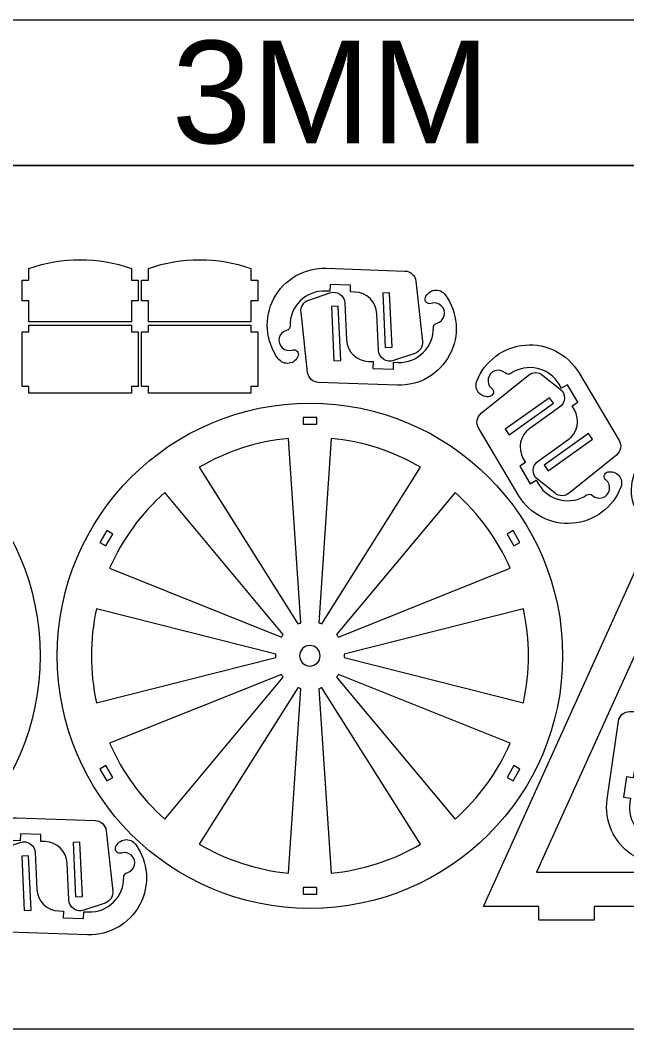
# Model space of a CAD drawing. Header units: millimetres. Extents: x -498 to 498, y -222 to 222.
# Drawn here: x -224.6 to 41.9, y -221.6 to 221.6 of the extents above; entities that cross this region are included whole.
import ezdxf

# ---------------------------------------------------------------- set-up
doc = ezdxf.new("R2010")
doc.units = ezdxf.units.MM
doc.header["$MEASUREMENT"] = 0
doc.layers.add('Camada 1', color=7, linetype='Continuous')
doc.styles.add('0', font='arial.ttf', dxfattribs={"height": 1})

msp = doc.modelspace()

# ---------------------------------------------------------------- linework, layer by layer
at = {"layer": 'Camada 1', "color": 142, "lineweight": 20}
for points in [[(-498.4817, 157.6904), (319.3985, 157.6904), (319.3985, 221.6162), (-498.4817, 221.6162), (-498.4817, 157.6904)], [(-498.4817, -221.6162), (319.3985, -221.6162), (319.3985, 157.6904), (-498.4817, 157.6904), (-498.4817, -221.6162)]]:
    msp.add_lwpolyline(points, close=True, dxfattribs=at)
at = {"layer": 'Camada 1', "color": 250, "lineweight": 20}
for points, knots in [([(-220.7787, 89.1203), (-220.7787, 89.1203), (-175.7788, 89.1203), (-175.7788, 89.1203), (-175.7788, 89.1203), (-175.7788, 89.1203), (-175.7788, 98.3567), (-175.7788, 98.3567), (-175.7788, 98.3567), (-175.7788, 98.3567), (-172.7788, 98.3567), (-172.7788, 98.3567), (-172.7788, 98.3567), (-172.7788, 98.3567), (-172.7788, 107.3557), (-172.7788, 107.3557), (-172.7788, 107.3557), (-172.7788, 107.3557), (-175.7788, 107.3557), (-175.7788, 107.3557), (-175.7788, 107.3557), (-175.7788, 107.3557), (-175.7788, 112.5421), (-175.7788, 112.5421), (-175.7788, 112.5421), (-190.3478, 117.6269), (-206.2096, 117.6269), (-220.7787, 112.5421), (-220.7787, 112.5421), (-220.7787, 112.5421), (-220.7787, 107.3557), (-220.7787, 107.3557), (-220.7787, 107.3557), (-220.7787, 107.3557), (-223.7787, 107.3557), (-223.7787, 107.3557), (-223.7787, 107.3557), (-223.7787, 107.3557), (-223.7787, 98.3567), (-223.7787, 98.3567), (-223.7787, 98.3567), (-223.7787, 98.3567), (-220.7787, 98.3567), (-220.7787, 98.3567), (-220.7787, 98.3567), (-220.7787, 98.3567), (-220.7787, 89.1203), (-220.7787, 89.1203)], [0, 0, 0, 0, 0.07692308, 0.07692308, 0.07692308, 0.07692308, 0.15384615, 0.15384615, 0.15384615, 0.15384615, 0.23076923, 0.23076923, 0.23076923, 0.23076923, 0.30769231, 0.30769231, 0.30769231, 0.30769231, 0.38461538, 0.38461538, 0.38461538, 0.38461538, 0.46153846, 0.46153846, 0.46153846, 0.46153846, 0.53846154, 0.53846154, 0.53846154, 0.53846154, 0.61538462, 0.61538462, 0.61538462, 0.61538462, 0.69230769, 0.69230769, 0.69230769, 0.69230769, 0.76923077, 0.76923077, 0.76923077, 0.76923077, 0.84615385, 0.84615385, 0.84615385, 0.84615385, 1, 1, 1, 1]), ([(-168.2789, 89.1203), (-168.2789, 89.1203), (-123.279, 89.1203), (-123.279, 89.1203), (-123.279, 89.1203), (-123.279, 89.1203), (-123.279, 98.3567), (-123.279, 98.3567), (-123.279, 98.3567), (-123.279, 98.3567), (-120.279, 98.3567), (-120.279, 98.3567), (-120.279, 98.3567), (-120.279, 98.3567), (-120.279, 107.3557), (-120.279, 107.3557), (-120.279, 107.3557), (-120.279, 107.3557), (-123.279, 107.3557), (-123.279, 107.3557), (-123.279, 107.3557), (-123.279, 107.3557), (-123.279, 112.5421), (-123.279, 112.5421), (-123.279, 112.5421), (-137.848, 117.6269), (-153.7098, 117.6269), (-168.2789, 112.5421), (-168.2789, 112.5421), (-168.2789, 112.5421), (-168.2789, 107.3557), (-168.2789, 107.3557), (-168.2789, 107.3557), (-168.2789, 107.3557), (-171.2789, 107.3557), (-171.2789, 107.3557), (-171.2789, 107.3557), (-171.2789, 107.3557), (-171.2789, 98.3567), (-171.2789, 98.3567), (-171.2789, 98.3567), (-171.2789, 98.3567), (-168.2789, 98.3567), (-168.2789, 98.3567), (-168.2789, 98.3567), (-168.2789, 98.3567), (-168.2789, 89.1203), (-168.2789, 89.1203)], [0, 0, 0, 0, 0.07692308, 0.07692308, 0.07692308, 0.07692308, 0.15384615, 0.15384615, 0.15384615, 0.15384615, 0.23076923, 0.23076923, 0.23076923, 0.23076923, 0.30769231, 0.30769231, 0.30769231, 0.30769231, 0.38461538, 0.38461538, 0.38461538, 0.38461538, 0.46153846, 0.46153846, 0.46153846, 0.46153846, 0.53846154, 0.53846154, 0.53846154, 0.53846154, 0.61538462, 0.61538462, 0.61538462, 0.61538462, 0.69230769, 0.69230769, 0.69230769, 0.69230769, 0.76923077, 0.76923077, 0.76923077, 0.76923077, 0.84615385, 0.84615385, 0.84615385, 0.84615385, 1, 1, 1, 1]), ([(-47.9147, 80.4344), (-47.9147, 80.4344), (-50.8081, 106.9351), (-50.8081, 106.9351), (-50.8081, 106.9351), (-51.078, 109.4068), (-53.123, 111.3047), (-55.608, 111.3895), (-55.608, 111.3895), (-55.608, 111.3895), (-90.229, 112.5707), (-90.229, 112.5707), (-90.229, 112.5707), (-99.7893, 112.8968), (-108.6977, 107.739), (-113.1746, 99.2853), (-113.1746, 99.2853), (-117.6514, 90.8316), (-116.9119, 80.5644), (-111.2696, 72.8394), (-111.2696, 72.8394), (-110.177, 71.3436), (-108.3469, 70.5744), (-106.5137, 70.8404), (-106.5137, 70.8404), (-104.6805, 71.1066), (-103.1446, 72.3644), (-102.5224, 74.1091), (-102.5224, 74.1091), (-102.2657, 74.8292), (-102.4418, 75.6327), (-102.9763, 76.1792), (-102.9763, 76.1792), (-103.5108, 76.7258), (-104.3101, 76.9199), (-105.0357, 76.6792), (-105.0357, 76.6792), (-106.596, 76.1618), (-108.3143, 76.5364), (-109.5177, 77.6564), (-109.5177, 77.6564), (-110.7211, 78.7761), (-111.2181, 80.4632), (-110.814, 82.0565), (-110.814, 82.0565), (-110.4101, 83.65), (-109.1693, 84.8963), (-107.5778, 85.3075), (-107.5778, 85.3075), (-106.6803, 85.5394), (-106.0597, 86.3574), (-106.0784, 87.2841), (-106.0784, 87.2841), (-106.161, 91.4026), (-104.5464, 95.3738), (-101.6133, 98.266), (-101.6133, 98.266), (-98.6802, 101.1583), (-94.6868, 102.7169), (-90.5699, 102.5765), (-90.5699, 102.5765), (-90.5699, 102.5765), (-88.5711, 102.5083), (-88.5711, 102.5083), (-88.5711, 102.5083), (-88.5711, 102.5083), (-88.4688, 105.5066), (-88.4688, 105.5066), (-88.4688, 105.5066), (-88.4688, 105.5066), (-79.4751, 105.1997), (-79.4751, 105.1997), (-79.4751, 105.1997), (-79.4751, 105.1997), (-79.5774, 102.2014), (-79.5774, 102.2014), (-79.5774, 102.2014), (-79.5774, 102.2014), (-77.5785, 102.1333), (-77.5785, 102.1333), (-77.5785, 102.1333), (-72.3698, 101.9556), (-68.1709, 97.8072), (-67.9302, 92.6011), (-67.9302, 92.6011), (-67.9302, 92.6011), (-67.1854, 76.4967), (-67.1854, 76.4967), (-67.1854, 76.4967), (-67.1129, 74.9266), (-66.3061, 73.482), (-65.0074, 72.5965), (-65.0074, 72.5965), (-63.7088, 71.7111), (-62.0693, 71.4879), (-60.5813, 71.9938), (-60.5813, 71.9938), (-60.5813, 71.9938), (-51.2756, 75.1578), (-51.2756, 75.1578), (-51.2756, 75.1578), (-49.0574, 75.912), (-47.6604, 78.1053), (-47.9147, 80.4344)], [0, 0, 0, 0, 0.03703704, 0.03703704, 0.03703704, 0.03703704, 0.07407407, 0.07407407, 0.07407407, 0.07407407, 0.11111111, 0.11111111, 0.11111111, 0.11111111, 0.14814815, 0.14814815, 0.14814815, 0.14814815, 0.18518519, 0.18518519, 0.18518519, 0.18518519, 0.22222222, 0.22222222, 0.22222222, 0.22222222, 0.25925926, 0.25925926, 0.25925926, 0.25925926, 0.2962963, 0.2962963, 0.2962963, 0.2962963, 0.33333333, 0.33333333, 0.33333333, 0.33333333, 0.37037037, 0.37037037, 0.37037037, 0.37037037, 0.40740741, 0.40740741, 0.40740741, 0.40740741, 0.44444444, 0.44444444, 0.44444444, 0.44444444, 0.48148148, 0.48148148, 0.48148148, 0.48148148, 0.51851852, 0.51851852, 0.51851852, 0.51851852, 0.55555556, 0.55555556, 0.55555556, 0.55555556, 0.59259259, 0.59259259, 0.59259259, 0.59259259, 0.62962963, 0.62962963, 0.62962963, 0.62962963, 0.66666667, 0.66666667, 0.66666667, 0.66666667, 0.7037037, 0.7037037, 0.7037037, 0.7037037, 0.74074074, 0.74074074, 0.74074074, 0.74074074, 0.77777778, 0.77777778, 0.77777778, 0.77777778, 0.81481481, 0.81481481, 0.81481481, 0.81481481, 0.85185185, 0.85185185, 0.85185185, 0.85185185, 0.88888889, 0.88888889, 0.88888889, 0.88888889, 0.92592593, 0.92592593, 0.92592593, 0.92592593, 1, 1, 1, 1]), ([(-101.251, 93.3569), (-101.251, 93.3569), (-98.3576, 66.8561), (-98.3576, 66.8561), (-98.3576, 66.8561), (-98.0877, 64.3844), (-96.0427, 62.4865), (-93.5577, 62.4017), (-93.5577, 62.4017), (-93.5577, 62.4017), (-58.9367, 61.2205), (-58.9367, 61.2205), (-58.9367, 61.2205), (-49.3764, 60.8944), (-40.468, 66.0522), (-35.9911, 74.5059), (-35.9911, 74.5059), (-31.5143, 82.9596), (-32.2538, 93.2268), (-37.8961, 100.9518), (-37.8961, 100.9518), (-38.9887, 102.4476), (-40.8188, 103.2168), (-42.652, 102.9508), (-42.652, 102.9508), (-44.4852, 102.6846), (-46.0211, 101.4268), (-46.6433, 99.6821), (-46.6433, 99.6821), (-46.9, 98.962), (-46.7239, 98.1585), (-46.1894, 97.612), (-46.1894, 97.612), (-45.6549, 97.0654), (-44.8556, 96.8713), (-44.13, 97.112), (-44.13, 97.112), (-42.5697, 97.6294), (-40.8514, 97.2548), (-39.648, 96.1349), (-39.648, 96.1349), (-38.4446, 95.0151), (-37.9476, 93.328), (-38.3517, 91.7347), (-38.3517, 91.7347), (-38.7556, 90.1412), (-39.9964, 88.8949), (-41.5879, 88.4837), (-41.5879, 88.4837), (-42.4854, 88.2518), (-43.106, 87.4338), (-43.0873, 86.5071), (-43.0873, 86.5071), (-43.0047, 82.3886), (-44.6193, 78.4174), (-47.5524, 75.5252), (-47.5524, 75.5252), (-50.4855, 72.6329), (-54.4789, 71.0743), (-58.5958, 71.2147), (-58.5958, 71.2147), (-58.5958, 71.2147), (-60.5946, 71.2829), (-60.5946, 71.2829), (-60.5946, 71.2829), (-60.5946, 71.2829), (-60.6969, 68.2846), (-60.6969, 68.2846), (-60.6969, 68.2846), (-60.6969, 68.2846), (-69.6906, 68.5915), (-69.6906, 68.5915), (-69.6906, 68.5915), (-69.6906, 68.5915), (-69.5883, 71.5898), (-69.5883, 71.5898), (-69.5883, 71.5898), (-69.5883, 71.5898), (-71.5872, 71.6579), (-71.5872, 71.6579), (-71.5872, 71.6579), (-76.7959, 71.8356), (-80.9948, 75.984), (-81.2355, 81.1901), (-81.2355, 81.1901), (-81.2355, 81.1901), (-81.9803, 97.2945), (-81.9803, 97.2945), (-81.9803, 97.2945), (-82.0528, 98.8646), (-82.8596, 100.3092), (-84.1583, 101.1947), (-84.1583, 101.1947), (-85.4569, 102.0802), (-87.0964, 102.3033), (-88.5844, 101.7974), (-88.5844, 101.7974), (-88.5844, 101.7974), (-97.8901, 98.6334), (-97.8901, 98.6334), (-97.8901, 98.6334), (-100.1083, 97.8792), (-101.5053, 95.6859), (-101.251, 93.3569)], [0, 0, 0, 0, 0.03703704, 0.03703704, 0.03703704, 0.03703704, 0.07407407, 0.07407407, 0.07407407, 0.07407407, 0.11111111, 0.11111111, 0.11111111, 0.11111111, 0.14814815, 0.14814815, 0.14814815, 0.14814815, 0.18518519, 0.18518519, 0.18518519, 0.18518519, 0.22222222, 0.22222222, 0.22222222, 0.22222222, 0.25925926, 0.25925926, 0.25925926, 0.25925926, 0.2962963, 0.2962963, 0.2962963, 0.2962963, 0.33333333, 0.33333333, 0.33333333, 0.33333333, 0.37037037, 0.37037037, 0.37037037, 0.37037037, 0.40740741, 0.40740741, 0.40740741, 0.40740741, 0.44444444, 0.44444444, 0.44444444, 0.44444444, 0.48148148, 0.48148148, 0.48148148, 0.48148148, 0.51851852, 0.51851852, 0.51851852, 0.51851852, 0.55555556, 0.55555556, 0.55555556, 0.55555556, 0.59259259, 0.59259259, 0.59259259, 0.59259259, 0.62962963, 0.62962963, 0.62962963, 0.62962963, 0.66666667, 0.66666667, 0.66666667, 0.66666667, 0.7037037, 0.7037037, 0.7037037, 0.7037037, 0.74074074, 0.74074074, 0.74074074, 0.74074074, 0.77777778, 0.77777778, 0.77777778, 0.77777778, 0.81481481, 0.81481481, 0.81481481, 0.81481481, 0.85185185, 0.85185185, 0.85185185, 0.85185185, 0.88888889, 0.88888889, 0.88888889, 0.88888889, 0.92592593, 0.92592593, 0.92592593, 0.92592593, 1, 1, 1, 1]), ([(-65.349, 101.7256), (-65.349, 101.7256), (-62.3521, 101.8642), (-62.3521, 101.8642), (-62.3521, 101.8642), (-62.3521, 101.8642), (-61.2476, 77.9798), (-61.2476, 77.9798), (-61.2476, 77.9798), (-61.2476, 77.9798), (-64.2444, 77.8412), (-64.2444, 77.8412), (-64.2444, 77.8412), (-64.2444, 77.8412), (-65.349, 101.7256), (-65.349, 101.7256)], [0, 0, 0, 0, 0.2, 0.2, 0.2, 0.2, 0.4, 0.4, 0.4, 0.4, 0.6, 0.6, 0.6, 0.6, 1, 1, 1, 1]), ([(-83.8167, 72.0656), (-83.8167, 72.0656), (-86.8136, 71.927), (-86.8136, 71.927), (-86.8136, 71.927), (-86.8136, 71.927), (-87.9181, 95.8114), (-87.9181, 95.8114), (-87.9181, 95.8114), (-87.9181, 95.8114), (-84.9213, 95.95), (-84.9213, 95.95), (-84.9213, 95.95), (-84.9213, 95.95), (-83.8167, 72.0656), (-83.8167, 72.0656)], [0, 0, 0, 0, 0.2, 0.2, 0.2, 0.2, 0.4, 0.4, 0.4, 0.4, 0.6, 0.6, 0.6, 0.6, 1, 1, 1, 1]), ([(-172.7788, 60.7103), (-172.7788, 60.7103), (-172.7788, 84.6203), (-172.7788, 84.6203), (-172.7788, 84.6203), (-172.7788, 84.6203), (-175.7788, 84.6203), (-175.7788, 84.6203), (-175.7788, 84.6203), (-175.7788, 84.6203), (-175.7788, 87.6203), (-175.7788, 87.6203), (-175.7788, 87.6203), (-175.7788, 87.6203), (-220.7787, 87.6203), (-220.7787, 87.6203), (-220.7787, 87.6203), (-220.7787, 87.6203), (-220.7787, 84.6203), (-220.7787, 84.6203), (-220.7787, 84.6203), (-220.7787, 84.6203), (-223.7787, 84.6203), (-223.7787, 84.6203), (-223.7787, 84.6203), (-223.7787, 84.6203), (-223.7787, 60.7103), (-223.7787, 60.7103), (-223.7787, 60.7103), (-223.7787, 60.7103), (-220.7787, 60.7103), (-220.7787, 60.7103), (-220.7787, 60.7103), (-220.7787, 60.7103), (-220.7787, 57.7103), (-220.7787, 57.7103), (-220.7787, 57.7103), (-220.7787, 57.7103), (-175.7788, 57.7103), (-175.7788, 57.7103), (-175.7788, 57.7103), (-175.7788, 57.7103), (-175.7788, 60.7103), (-175.7788, 60.7103), (-175.7788, 60.7103), (-175.7788, 60.7103), (-172.7788, 60.7103), (-172.7788, 60.7103)], [0, 0, 0, 0, 0.07692308, 0.07692308, 0.07692308, 0.07692308, 0.15384615, 0.15384615, 0.15384615, 0.15384615, 0.23076923, 0.23076923, 0.23076923, 0.23076923, 0.30769231, 0.30769231, 0.30769231, 0.30769231, 0.38461538, 0.38461538, 0.38461538, 0.38461538, 0.46153846, 0.46153846, 0.46153846, 0.46153846, 0.53846154, 0.53846154, 0.53846154, 0.53846154, 0.61538462, 0.61538462, 0.61538462, 0.61538462, 0.69230769, 0.69230769, 0.69230769, 0.69230769, 0.76923077, 0.76923077, 0.76923077, 0.76923077, 0.84615385, 0.84615385, 0.84615385, 0.84615385, 1, 1, 1, 1]), ([(-120.279, 60.7103), (-120.279, 60.7103), (-120.279, 84.6203), (-120.279, 84.6203), (-120.279, 84.6203), (-120.279, 84.6203), (-123.279, 84.6203), (-123.279, 84.6203), (-123.279, 84.6203), (-123.279, 84.6203), (-123.279, 87.6203), (-123.279, 87.6203), (-123.279, 87.6203), (-123.279, 87.6203), (-168.2789, 87.6203), (-168.2789, 87.6203), (-168.2789, 87.6203), (-168.2789, 87.6203), (-168.2789, 84.6203), (-168.2789, 84.6203), (-168.2789, 84.6203), (-168.2789, 84.6203), (-171.2789, 84.6203), (-171.2789, 84.6203), (-171.2789, 84.6203), (-171.2789, 84.6203), (-171.2789, 60.7103), (-171.2789, 60.7103), (-171.2789, 60.7103), (-171.2789, 60.7103), (-168.2789, 60.7103), (-168.2789, 60.7103), (-168.2789, 60.7103), (-168.2789, 60.7103), (-168.2789, 57.7103), (-168.2789, 57.7103), (-168.2789, 57.7103), (-168.2789, 57.7103), (-123.279, 57.7103), (-123.279, 57.7103), (-123.279, 57.7103), (-123.279, 57.7103), (-123.279, 60.7103), (-123.279, 60.7103), (-123.279, 60.7103), (-123.279, 60.7103), (-120.279, 60.7103), (-120.279, 60.7103)], [0, 0, 0, 0, 0.07692308, 0.07692308, 0.07692308, 0.07692308, 0.15384615, 0.15384615, 0.15384615, 0.15384615, 0.23076923, 0.23076923, 0.23076923, 0.23076923, 0.30769231, 0.30769231, 0.30769231, 0.30769231, 0.38461538, 0.38461538, 0.38461538, 0.38461538, 0.46153846, 0.46153846, 0.46153846, 0.46153846, 0.53846154, 0.53846154, 0.53846154, 0.53846154, 0.61538462, 0.61538462, 0.61538462, 0.61538462, 0.69230769, 0.69230769, 0.69230769, 0.69230769, 0.76923077, 0.76923077, 0.76923077, 0.76923077, 0.84615385, 0.84615385, 0.84615385, 0.84615385, 1, 1, 1, 1]), ([(16.5813, 13.7523), (16.5813, 13.7523), (37.3158, 30.5076), (37.3158, 30.5076), (37.3158, 30.5076), (39.2497, 32.0703), (39.7416, 34.8167), (38.4701, 36.9534), (38.4701, 36.9534), (38.4701, 36.9534), (20.7552, 66.7223), (20.7552, 66.7223), (20.7552, 66.7223), (15.8633, 74.9429), (6.7094, 79.6513), (-2.8229, 78.85), (-2.8229, 78.85), (-12.3552, 78.0485), (-20.5945, 71.878), (-24.0454, 62.956), (-24.0454, 62.956), (-24.7136, 61.2284), (-24.3719, 59.2728), (-23.1574, 57.8741), (-23.1574, 57.8741), (-21.9428, 56.4754), (-20.0545, 55.8629), (-18.2502, 56.2822), (-18.2502, 56.2822), (-17.5056, 56.4552), (-16.9247, 57.0376), (-16.7537, 57.7827), (-16.7537, 57.7827), (-16.5826, 58.5278), (-16.8512, 59.3052), (-17.4458, 59.7857), (-17.4458, 59.7857), (-18.7243, 60.819), (-19.3377, 62.4672), (-19.0457, 64.0849), (-19.0457, 64.0849), (-18.7538, 65.7027), (-17.6028, 67.0324), (-16.0438, 67.5535), (-16.0438, 67.5535), (-14.4847, 68.0747), (-12.7656, 67.7042), (-11.5595, 66.5872), (-11.5595, 66.5872), (-10.8795, 65.9574), (-9.8558, 65.8773), (-9.0862, 66.3938), (-9.0862, 66.3938), (-5.6655, 68.6889), (-1.4515, 69.4763), (2.5671, 68.5713), (2.5671, 68.5713), (6.5857, 67.6662), (10.0551, 65.1484), (12.1617, 61.6085), (12.1617, 61.6085), (12.1617, 61.6085), (13.1844, 59.8898), (13.1844, 59.8898), (13.1844, 59.8898), (13.1844, 59.8898), (15.7625, 61.424), (15.7625, 61.424), (15.7625, 61.424), (15.7625, 61.424), (20.3644, 53.6907), (20.3644, 53.6907), (20.3644, 53.6907), (20.3644, 53.6907), (17.7863, 52.1565), (17.7863, 52.1565), (17.7863, 52.1565), (17.7863, 52.1565), (18.8092, 50.4378), (18.8092, 50.4378), (18.8092, 50.4378), (21.4743, 45.9591), (20.2528, 40.1844), (16.0024, 37.1684), (16.0024, 37.1684), (16.0024, 37.1684), (2.8544, 27.8392), (2.8544, 27.8392), (2.8544, 27.8392), (1.5725, 26.9297), (0.7929, 25.4702), (0.7497, 23.899), (0.7497, 23.899), (0.7064, 22.3278), (1.4045, 20.8278), (2.6344, 19.849), (2.6344, 19.849), (2.6344, 19.849), (10.3253, 13.7289), (10.3253, 13.7289), (10.3253, 13.7289), (12.1586, 12.27), (14.759, 12.2798), (16.5813, 13.7523)], [0, 0, 0, 0, 0.03703704, 0.03703704, 0.03703704, 0.03703704, 0.07407407, 0.07407407, 0.07407407, 0.07407407, 0.11111111, 0.11111111, 0.11111111, 0.11111111, 0.14814815, 0.14814815, 0.14814815, 0.14814815, 0.18518519, 0.18518519, 0.18518519, 0.18518519, 0.22222222, 0.22222222, 0.22222222, 0.22222222, 0.25925926, 0.25925926, 0.25925926, 0.25925926, 0.2962963, 0.2962963, 0.2962963, 0.2962963, 0.33333333, 0.33333333, 0.33333333, 0.33333333, 0.37037037, 0.37037037, 0.37037037, 0.37037037, 0.40740741, 0.40740741, 0.40740741, 0.40740741, 0.44444444, 0.44444444, 0.44444444, 0.44444444, 0.48148148, 0.48148148, 0.48148148, 0.48148148, 0.51851852, 0.51851852, 0.51851852, 0.51851852, 0.55555556, 0.55555556, 0.55555556, 0.55555556, 0.59259259, 0.59259259, 0.59259259, 0.59259259, 0.62962963, 0.62962963, 0.62962963, 0.62962963, 0.66666667, 0.66666667, 0.66666667, 0.66666667, 0.7037037, 0.7037037, 0.7037037, 0.7037037, 0.74074074, 0.74074074, 0.74074074, 0.74074074, 0.77777778, 0.77777778, 0.77777778, 0.77777778, 0.81481481, 0.81481481, 0.81481481, 0.81481481, 0.85185185, 0.85185185, 0.85185185, 0.85185185, 0.88888889, 0.88888889, 0.88888889, 0.88888889, 0.92592593, 0.92592593, 0.92592593, 0.92592593, 1, 1, 1, 1]), ([(-1.3678, 65.6136), (-1.3678, 65.6136), (-22.1024, 48.8584), (-22.1024, 48.8584), (-22.1024, 48.8584), (-24.0363, 47.2956), (-24.5281, 44.5492), (-23.2566, 42.4125), (-23.2566, 42.4125), (-23.2566, 42.4125), (-5.5417, 12.6436), (-5.5417, 12.6436), (-5.5417, 12.6436), (-0.6499, 4.4231), (8.504, -0.2854), (18.0363, 0.5159), (18.0363, 0.5159), (27.5687, 1.3174), (35.808, 7.4879), (39.2589, 16.4099), (39.2589, 16.4099), (39.9271, 18.1376), (39.5853, 20.0931), (38.3709, 21.4918), (38.3709, 21.4918), (37.1563, 22.8905), (35.2679, 23.5031), (33.4637, 23.0838), (33.4637, 23.0838), (32.7191, 22.9107), (32.1382, 22.3283), (31.9671, 21.5832), (31.9671, 21.5832), (31.796, 20.8381), (32.0646, 20.0607), (32.6593, 19.5802), (32.6593, 19.5802), (33.9378, 18.547), (34.5511, 16.8987), (34.2591, 15.281), (34.2591, 15.281), (33.9672, 13.6633), (32.8163, 12.3335), (31.2573, 11.8124), (31.2573, 11.8124), (29.6982, 11.2912), (27.979, 11.6617), (26.773, 12.7787), (26.773, 12.7787), (26.0929, 13.4085), (25.0693, 13.4886), (24.2996, 12.9721), (24.2996, 12.9721), (20.8789, 10.677), (16.665, 9.8896), (12.6464, 10.7946), (12.6464, 10.7946), (8.6278, 11.6997), (5.1583, 14.2175), (3.0517, 17.7574), (3.0517, 17.7574), (3.0517, 17.7574), (2.029, 19.4761), (2.029, 19.4761), (2.029, 19.4761), (2.029, 19.4761), (-0.5491, 17.9419), (-0.5491, 17.9419), (-0.5491, 17.9419), (-0.5491, 17.9419), (-5.151, 25.6752), (-5.151, 25.6752), (-5.151, 25.6752), (-5.151, 25.6752), (-2.5729, 27.2094), (-2.5729, 27.2094), (-2.5729, 27.2094), (-2.5729, 27.2094), (-3.5957, 28.9282), (-3.5957, 28.9282), (-3.5957, 28.9282), (-6.2609, 33.4068), (-5.0394, 39.1816), (-0.789, 42.1975), (-0.789, 42.1975), (-0.789, 42.1975), (12.3591, 51.5267), (12.3591, 51.5267), (12.3591, 51.5267), (13.641, 52.4362), (14.4205, 53.8957), (14.4638, 55.4669), (14.4638, 55.4669), (14.507, 57.0381), (13.8089, 58.5382), (12.5791, 59.5169), (12.5791, 59.5169), (12.5791, 59.5169), (4.8882, 65.637), (4.8882, 65.637), (4.8882, 65.637), (3.0549, 67.0959), (0.4545, 67.0862), (-1.3678, 65.6136)], [0, 0, 0, 0, 0.03703704, 0.03703704, 0.03703704, 0.03703704, 0.07407407, 0.07407407, 0.07407407, 0.07407407, 0.11111111, 0.11111111, 0.11111111, 0.11111111, 0.14814815, 0.14814815, 0.14814815, 0.14814815, 0.18518519, 0.18518519, 0.18518519, 0.18518519, 0.22222222, 0.22222222, 0.22222222, 0.22222222, 0.25925926, 0.25925926, 0.25925926, 0.25925926, 0.2962963, 0.2962963, 0.2962963, 0.2962963, 0.33333333, 0.33333333, 0.33333333, 0.33333333, 0.37037037, 0.37037037, 0.37037037, 0.37037037, 0.40740741, 0.40740741, 0.40740741, 0.40740741, 0.44444444, 0.44444444, 0.44444444, 0.44444444, 0.48148148, 0.48148148, 0.48148148, 0.48148148, 0.51851852, 0.51851852, 0.51851852, 0.51851852, 0.55555556, 0.55555556, 0.55555556, 0.55555556, 0.59259259, 0.59259259, 0.59259259, 0.59259259, 0.62962963, 0.62962963, 0.62962963, 0.62962963, 0.66666667, 0.66666667, 0.66666667, 0.66666667, 0.7037037, 0.7037037, 0.7037037, 0.7037037, 0.74074074, 0.74074074, 0.74074074, 0.74074074, 0.77777778, 0.77777778, 0.77777778, 0.77777778, 0.81481481, 0.81481481, 0.81481481, 0.81481481, 0.85185185, 0.85185185, 0.85185185, 0.85185185, 0.88888889, 0.88888889, 0.88888889, 0.88888889, 0.92592593, 0.92592593, 0.92592593, 0.92592593, 1, 1, 1, 1]), ([(-326.8759, -168.681), (-265.5724, -168.6812), (-215.8758, -118.9851), (-215.8755, -57.681), (-215.8755, -57.681), (-215.8755, 3.6224), (-265.5718, 53.3188), (-326.8754, 53.3189), (-326.8754, 53.3189), (-388.1788, 53.319), (-437.8752, 3.6227), (-437.8754, -57.6807), (-437.8754, -57.6807), (-437.8756, -118.9843), (-388.1794, -168.6808), (-326.8759, -168.681)], [0, 0, 0, 0, 0.2, 0.2, 0.2, 0.2, 0.4, 0.4, 0.4, 0.4, 0.6, 0.6, 0.6, 0.6, 1, 1, 1, 1]), ([(-97.3476, -168.681), (-36.0441, -168.6812), (13.6525, -118.9851), (13.6528, -57.681), (13.6528, -57.681), (13.6528, 3.6224), (-36.0435, 53.3188), (-97.3471, 53.3189), (-97.3471, 53.3189), (-158.6505, 53.319), (-208.3469, 3.6227), (-208.3471, -57.6807), (-208.3471, -57.6807), (-208.3473, -118.9843), (-158.6511, -168.6808), (-97.3476, -168.681)], [0, 0, 0, 0, 0.2, 0.2, 0.2, 0.2, 0.4, 0.4, 0.4, 0.4, 0.6, 0.6, 0.6, 0.6, 1, 1, 1, 1]), ([(-9.8614, 39.4385), (-9.8614, 39.4385), (-11.5975, 41.8852), (-11.5975, 41.8852), (-11.5975, 41.8852), (-11.5975, 41.8852), (7.9024, 55.7214), (7.9024, 55.7214), (7.9024, 55.7214), (7.9024, 55.7214), (9.6385, 53.2748), (9.6385, 53.2748), (9.6385, 53.2748), (9.6385, 53.2748), (-9.8614, 39.4385), (-9.8614, 39.4385)], [0, 0, 0, 0, 0.2, 0.2, 0.2, 0.2, 0.4, 0.4, 0.4, 0.4, 0.6, 0.6, 0.6, 0.6, 1, 1, 1, 1]), ([(-94.3472, 44.0897), (-94.3472, 44.0897), (-100.3472, 44.0897), (-100.3472, 44.0897), (-100.3472, 44.0897), (-100.3472, 44.0897), (-100.3472, 47.0897), (-100.3472, 47.0897), (-100.3472, 47.0897), (-100.3472, 47.0897), (-94.3472, 47.0897), (-94.3472, 47.0897), (-94.3472, 47.0897), (-94.3472, 47.0897), (-94.3472, 44.0897), (-94.3472, 44.0897)], [0, 0, 0, 0, 0.2, 0.2, 0.2, 0.2, 0.4, 0.4, 0.4, 0.4, 0.6, 0.6, 0.6, 0.6, 1, 1, 1, 1]), ([(25.0748, 39.9274), (25.0748, 39.9274), (26.8109, 37.4807), (26.8109, 37.4807), (26.8109, 37.4807), (26.8109, 37.4807), (7.311, 23.6445), (7.311, 23.6445), (7.311, 23.6445), (7.311, 23.6445), (5.575, 26.0911), (5.575, 26.0911), (5.575, 26.0911), (5.575, 26.0911), (25.0748, 39.9274), (25.0748, 39.9274)], [0, 0, 0, 0, 0.2, 0.2, 0.2, 0.2, 0.4, 0.4, 0.4, 0.4, 0.6, 0.6, 0.6, 0.6, 1, 1, 1, 1]), ([(-106.7165, 37.8606), (-106.7165, 37.8606), (-101.3116, -43.2145), (-101.3116, -43.2145), (-101.3116, -43.2145), (-101.762, -43.3379), (-102.2063, -43.4823), (-102.6432, -43.6471), (-102.6432, -43.6471), (-102.6432, -43.6471), (-145.9251, 25.121), (-145.9251, 25.121), (-145.9251, 25.121), (-133.9323, 32.1568), (-120.5544, 36.5036), (-106.7165, 37.8606)], [0, 0, 0, 0, 0.2, 0.2, 0.2, 0.2, 0.4, 0.4, 0.4, 0.4, 0.6, 0.6, 0.6, 0.6, 1, 1, 1, 1]), ([(-48.7692, 25.121), (-48.7692, 25.121), (-92.0512, -43.6471), (-92.0512, -43.6471), (-92.0512, -43.6471), (-92.4881, -43.4823), (-92.9324, -43.3379), (-93.3828, -43.2145), (-93.3828, -43.2145), (-93.3828, -43.2145), (-87.9778, 37.8606), (-87.9778, 37.8606), (-87.9778, 37.8606), (-74.1399, 36.5036), (-60.762, 32.1568), (-48.7692, 25.121)], [0, 0, 0, 0, 0.2, 0.2, 0.2, 0.2, 0.4, 0.4, 0.4, 0.4, 0.6, 0.6, 0.6, 0.6, 1, 1, 1, 1]), ([(148.9095, -167.821), (148.9095, -167.821), (73.9822, -2.0994), (73.9822, -2.0994), (73.9822, -2.0994), (81.7889, 2.4517), (85.5742, 11.6723), (83.2171, 20.3959), (83.2171, 20.3959), (80.86, 29.1196), (72.946, 35.179), (63.9096, 35.179), (63.9096, 35.179), (54.8731, 35.179), (46.9591, 29.1197), (44.6019, 20.396), (44.6019, 20.396), (42.2447, 11.6724), (46.03, 2.4518), (53.8368, -2.0994), (53.8368, -2.0994), (53.8368, -2.0994), (-21.0905, -167.821), (-21.0905, -167.821), (-21.0905, -167.821), (-21.0905, -167.821), (3.1952, -167.821), (3.1952, -167.821), (3.1952, -167.821), (3.1952, -167.821), (3.1952, -173.821), (3.1952, -173.821), (3.1952, -173.821), (3.1952, -173.821), (27.4809, -173.821), (27.4809, -173.821), (27.4809, -173.821), (27.4809, -173.821), (27.4809, -167.821), (27.4809, -167.821), (27.4809, -167.821), (27.4809, -167.821), (51.7666, -167.821), (51.7666, -167.821), (51.7666, -167.821), (51.7666, -167.821), (51.7666, -173.821), (51.7666, -173.821), (51.7666, -173.821), (51.7666, -173.821), (76.0524, -173.821), (76.0524, -173.821), (76.0524, -173.821), (76.0524, -173.821), (76.0524, -167.821), (76.0524, -167.821), (76.0524, -167.821), (76.0524, -167.821), (100.3381, -167.821), (100.3381, -167.821), (100.3381, -167.821), (100.3381, -167.821), (100.3381, -173.821), (100.3381, -173.821), (100.3381, -173.821), (100.3381, -173.821), (124.6238, -173.821), (124.6238, -173.821), (124.6238, -173.821), (124.6238, -173.821), (124.6238, -167.821), (124.6238, -167.821), (124.6238, -167.821), (124.6238, -167.821), (148.9095, -167.821), (148.9095, -167.821)], [0, 0, 0, 0, 0.05, 0.05, 0.05, 0.05, 0.1, 0.1, 0.1, 0.1, 0.15, 0.15, 0.15, 0.15, 0.2, 0.2, 0.2, 0.2, 0.25, 0.25, 0.25, 0.25, 0.3, 0.3, 0.3, 0.3, 0.35, 0.35, 0.35, 0.35, 0.4, 0.4, 0.4, 0.4, 0.45, 0.45, 0.45, 0.45, 0.5, 0.5, 0.5, 0.5, 0.55, 0.55, 0.55, 0.55, 0.6, 0.6, 0.6, 0.6, 0.65, 0.65, 0.65, 0.65, 0.7, 0.7, 0.7, 0.7, 0.75, 0.75, 0.75, 0.75, 0.8, 0.8, 0.8, 0.8, 0.85, 0.85, 0.85, 0.85, 0.9, 0.9, 0.9, 0.9, 1, 1, 1, 1]), ([(-109.8806, -49.4403), (-109.8806, -49.4403), (-185.3173, -19.2462), (-185.3173, -19.2462), (-185.3173, -19.2462), (-179.7506, -6.505), (-171.4826, 4.875), (-161.0851, 14.1065), (-161.0851, 14.1065), (-161.0851, 14.1065), (-109.0577, -48.3076), (-109.0577, -48.3076), (-109.0577, -48.3076), (-109.3495, -48.6721), (-109.6241, -49.0501), (-109.8806, -49.4403)], [0, 0, 0, 0, 0.2, 0.2, 0.2, 0.2, 0.4, 0.4, 0.4, 0.4, 0.6, 0.6, 0.6, 0.6, 1, 1, 1, 1]), ([(-84.8137, -49.4403), (-85.0702, -49.0501), (-85.3448, -48.6721), (-85.6366, -48.3076), (-85.6366, -48.3076), (-85.6366, -48.3076), (-33.6092, 14.1065), (-33.6092, 14.1065), (-33.6092, 14.1065), (-23.2117, 4.875), (-14.9437, -6.505), (-9.377, -19.2462), (-9.377, -19.2462), (-9.377, -19.2462), (-84.8137, -49.4403), (-84.8137, -49.4403)], [0, 0, 0, 0, 0.2, 0.2, 0.2, 0.2, 0.4, 0.4, 0.4, 0.4, 0.6, 0.6, 0.6, 0.6, 1, 1, 1, 1]), ([(-183.9832, -4.1976), (-183.9832, -4.1976), (-186.9832, -9.3938), (-186.9832, -9.3938), (-186.9832, -9.3938), (-186.9832, -9.3938), (-189.5813, -7.8938), (-189.5813, -7.8938), (-189.5813, -7.8938), (-189.5813, -7.8938), (-186.5813, -2.6976), (-186.5813, -2.6976), (-186.5813, -2.6976), (-186.5813, -2.6976), (-183.9832, -4.1976), (-183.9832, -4.1976)], [0, 0, 0, 0, 0.2, 0.2, 0.2, 0.2, 0.4, 0.4, 0.4, 0.4, 0.6, 0.6, 0.6, 0.6, 1, 1, 1, 1]), ([(-7.7111, -9.3938), (-7.7111, -9.3938), (-10.7111, -4.1976), (-10.7111, -4.1976), (-10.7111, -4.1976), (-10.7111, -4.1976), (-8.113, -2.6976), (-8.113, -2.6976), (-8.113, -2.6976), (-8.113, -2.6976), (-5.113, -7.8938), (-5.113, -7.8938), (-5.113, -7.8938), (-5.113, -7.8938), (-7.7111, -9.3938), (-7.7111, -9.3938)], [0, 0, 0, 0, 0.2, 0.2, 0.2, 0.2, 0.4, 0.4, 0.4, 0.4, 0.6, 0.6, 0.6, 0.6, 1, 1, 1, 1]), ([(125.6657, -152.821), (125.6657, -152.821), (2.1533, -152.821), (2.1533, -152.821), (2.1533, -152.821), (2.1533, -152.821), (63.9095, -16.2309), (63.9095, -16.2309), (63.9095, -16.2309), (63.9095, -16.2309), (125.6657, -152.821), (125.6657, -152.821)], [0, 0, 0, 0, 0.25, 0.25, 0.25, 0.25, 0.5, 0.5, 0.5, 0.5, 1, 1, 1, 1]), ([(-112.3308, -56.981), (-112.3525, -57.4474), (-112.3525, -57.9146), (-112.3308, -58.381), (-112.3308, -58.381), (-112.3308, -58.381), (-191.108, -78.2941), (-191.108, -78.2941), (-191.108, -78.2941), (-194.0935, -64.7142), (-194.0935, -50.6479), (-191.108, -37.068), (-191.108, -37.068), (-191.108, -37.068), (-112.3308, -56.981), (-112.3308, -56.981)], [0, 0, 0, 0, 0.2, 0.2, 0.2, 0.2, 0.4, 0.4, 0.4, 0.4, 0.6, 0.6, 0.6, 0.6, 1, 1, 1, 1]), ([(-3.5863, -78.2941), (-3.5863, -78.2941), (-82.3635, -58.381), (-82.3635, -58.381), (-82.3635, -58.381), (-82.3418, -57.9146), (-82.3418, -57.4475), (-82.3635, -56.981), (-82.3635, -56.981), (-82.3635, -56.981), (-3.5862, -37.0685), (-3.5862, -37.0685), (-3.5862, -37.0685), (-0.6008, -50.6482), (-0.6009, -64.7144), (-3.5863, -78.2941)], [0, 0, 0, 0, 0.2, 0.2, 0.2, 0.2, 0.4, 0.4, 0.4, 0.4, 0.6, 0.6, 0.6, 0.6, 1, 1, 1, 1]), ([(-92.8472, -57.681), (-92.8472, -60.1663), (-94.8619, -62.181), (-97.3472, -62.181), (-97.3472, -62.181), (-99.8325, -62.181), (-101.8472, -60.1663), (-101.8472, -57.681), (-101.8472, -57.681), (-101.8472, -55.1957), (-99.8325, -53.181), (-97.3472, -53.181), (-97.3472, -53.181), (-94.8619, -53.181), (-92.8472, -55.1957), (-92.8472, -57.681)], [0, 0, 0, 0, 0.2, 0.2, 0.2, 0.2, 0.4, 0.4, 0.4, 0.4, 0.6, 0.6, 0.6, 0.6, 1, 1, 1, 1]), ([(-109.0577, -67.0545), (-109.0577, -67.0545), (-161.0851, -129.4686), (-161.0851, -129.4686), (-161.0851, -129.4686), (-171.4826, -120.2371), (-179.7506, -108.8571), (-185.3173, -96.1159), (-185.3173, -96.1159), (-185.3173, -96.1159), (-109.8806, -65.9218), (-109.8806, -65.9218), (-109.8806, -65.9218), (-109.6241, -66.312), (-109.3495, -66.69), (-109.0577, -67.0545)], [0, 0, 0, 0, 0.2, 0.2, 0.2, 0.2, 0.4, 0.4, 0.4, 0.4, 0.6, 0.6, 0.6, 0.6, 1, 1, 1, 1]), ([(-33.6092, -129.4686), (-33.6092, -129.4686), (-85.6366, -67.0545), (-85.6366, -67.0545), (-85.6366, -67.0545), (-85.3448, -66.69), (-85.0702, -66.312), (-84.8137, -65.9218), (-84.8137, -65.9218), (-84.8137, -65.9218), (-9.377, -96.1159), (-9.377, -96.1159), (-9.377, -96.1159), (-14.9437, -108.8571), (-23.2117, -120.2371), (-33.6092, -129.4686)], [0, 0, 0, 0, 0.2, 0.2, 0.2, 0.2, 0.4, 0.4, 0.4, 0.4, 0.6, 0.6, 0.6, 0.6, 1, 1, 1, 1]), ([(-101.3116, -72.1476), (-101.3116, -72.1476), (-106.7165, -153.2227), (-106.7165, -153.2227), (-106.7165, -153.2227), (-120.5544, -151.8657), (-133.9323, -147.5189), (-145.9251, -140.4831), (-145.9251, -140.4831), (-145.9251, -140.4831), (-102.6432, -71.715), (-102.6432, -71.715), (-102.6432, -71.715), (-102.2063, -71.8798), (-101.762, -72.0242), (-101.3116, -72.1476)], [0, 0, 0, 0, 0.2, 0.2, 0.2, 0.2, 0.4, 0.4, 0.4, 0.4, 0.6, 0.6, 0.6, 0.6, 1, 1, 1, 1]), ([(-48.7692, -140.4831), (-60.762, -147.5189), (-74.1399, -151.8657), (-87.9778, -153.2227), (-87.9778, -153.2227), (-87.9778, -153.2227), (-93.3828, -72.1476), (-93.3828, -72.1476), (-93.3828, -72.1476), (-92.9324, -72.0242), (-92.4881, -71.8798), (-92.0512, -71.715), (-92.0512, -71.715), (-92.0512, -71.715), (-48.7692, -140.4831), (-48.7692, -140.4831)], [0, 0, 0, 0, 0.2, 0.2, 0.2, 0.2, 0.4, 0.4, 0.4, 0.4, 0.6, 0.6, 0.6, 0.6, 1, 1, 1, 1]), ([(69.7923, -82.1705), (69.7923, -82.1705), (43.1341, -82.1705), (43.1341, -82.1705), (43.1341, -82.1705), (40.6477, -82.1705), (38.539, -83.9975), (38.185, -86.4586), (38.185, -86.4586), (38.185, -86.4586), (33.2531, -120.7468), (33.2531, -120.7468), (33.2531, -120.7468), (31.8912, -130.2153), (36.0517, -139.6309), (43.9695, -144.9989), (43.9695, -144.9989), (51.8874, -150.3668), (62.1742, -150.746), (70.4659, -145.9755), (70.4659, -145.9755), (72.0715, -145.0517), (73.0348, -143.3159), (72.9693, -141.4647), (72.9693, -141.4647), (72.9037, -139.6134), (71.82, -137.9501), (70.1531, -137.1422), (70.1531, -137.1422), (69.4652, -136.8088), (68.6473, -136.8967), (68.046, -137.3687), (68.046, -137.3687), (67.4446, -137.8407), (67.1649, -138.6142), (67.3254, -139.3617), (67.3254, -139.3617), (67.6704, -140.9689), (67.1115, -142.6364), (65.8676, -143.7111), (65.8676, -143.7111), (64.6238, -144.7859), (62.8928, -145.0968), (61.3527, -144.5222), (61.3527, -144.5222), (59.8125, -143.9477), (58.7082, -142.579), (58.4722, -140.9522), (58.4722, -140.9522), (58.3391, -140.0349), (57.5933, -139.3292), (56.67, -139.2472), (56.67, -139.2472), (52.5669, -138.8823), (48.7944, -136.8462), (46.2376, -133.6165), (46.2376, -133.6165), (43.6808, -130.3868), (42.5648, -126.2478), (43.1512, -122.1705), (43.1512, -122.1705), (43.1512, -122.1705), (43.436, -120.1909), (43.436, -120.1909), (43.436, -120.1909), (43.436, -120.1909), (40.4665, -119.7638), (40.4665, -119.7638), (40.4665, -119.7638), (40.4665, -119.7638), (41.7477, -110.8565), (41.7477, -110.8565), (41.7477, -110.8565), (41.7477, -110.8565), (44.7172, -111.2836), (44.7172, -111.2836), (44.7172, -111.2836), (44.7172, -111.2836), (45.0019, -109.3039), (45.0019, -109.3039), (45.0019, -109.3039), (45.7439, -104.1453), (50.3235, -100.4215), (55.525, -100.7472), (55.525, -100.7472), (55.525, -100.7472), (71.6151, -101.7548), (71.6151, -101.7548), (71.6151, -101.7548), (73.1838, -101.8531), (74.7074, -101.2079), (75.7286, -100.013), (75.7286, -100.013), (76.7498, -98.8181), (77.1496, -97.2126), (76.8082, -95.6784), (76.8082, -95.6784), (76.8082, -95.6784), (74.6729, -86.0843), (74.6729, -86.0843), (74.6729, -86.0843), (74.1639, -83.7973), (72.1352, -82.1705), (69.7923, -82.1705)], [0, 0, 0, 0, 0.03703704, 0.03703704, 0.03703704, 0.03703704, 0.07407407, 0.07407407, 0.07407407, 0.07407407, 0.11111111, 0.11111111, 0.11111111, 0.11111111, 0.14814815, 0.14814815, 0.14814815, 0.14814815, 0.18518519, 0.18518519, 0.18518519, 0.18518519, 0.22222222, 0.22222222, 0.22222222, 0.22222222, 0.25925926, 0.25925926, 0.25925926, 0.25925926, 0.2962963, 0.2962963, 0.2962963, 0.2962963, 0.33333333, 0.33333333, 0.33333333, 0.33333333, 0.37037037, 0.37037037, 0.37037037, 0.37037037, 0.40740741, 0.40740741, 0.40740741, 0.40740741, 0.44444444, 0.44444444, 0.44444444, 0.44444444, 0.48148148, 0.48148148, 0.48148148, 0.48148148, 0.51851852, 0.51851852, 0.51851852, 0.51851852, 0.55555556, 0.55555556, 0.55555556, 0.55555556, 0.59259259, 0.59259259, 0.59259259, 0.59259259, 0.62962963, 0.62962963, 0.62962963, 0.62962963, 0.66666667, 0.66666667, 0.66666667, 0.66666667, 0.7037037, 0.7037037, 0.7037037, 0.7037037, 0.74074074, 0.74074074, 0.74074074, 0.74074074, 0.77777778, 0.77777778, 0.77777778, 0.77777778, 0.81481481, 0.81481481, 0.81481481, 0.81481481, 0.85185185, 0.85185185, 0.85185185, 0.85185185, 0.88888889, 0.88888889, 0.88888889, 0.88888889, 0.92592593, 0.92592593, 0.92592593, 0.92592593, 1, 1, 1, 1]), ([(-183.9832, -111.1645), (-183.9832, -111.1645), (-186.5813, -112.6645), (-186.5813, -112.6645), (-186.5813, -112.6645), (-186.5813, -112.6645), (-189.5813, -107.4683), (-189.5813, -107.4683), (-189.5813, -107.4683), (-189.5813, -107.4683), (-186.9832, -105.9683), (-186.9832, -105.9683), (-186.9832, -105.9683), (-186.9832, -105.9683), (-183.9832, -111.1645), (-183.9832, -111.1645)], [0, 0, 0, 0, 0.2, 0.2, 0.2, 0.2, 0.4, 0.4, 0.4, 0.4, 0.6, 0.6, 0.6, 0.6, 1, 1, 1, 1]), ([(-8.113, -112.6645), (-8.113, -112.6645), (-10.7111, -111.1645), (-10.7111, -111.1645), (-10.7111, -111.1645), (-10.7111, -111.1645), (-7.7111, -105.9683), (-7.7111, -105.9683), (-7.7111, -105.9683), (-7.7111, -105.9683), (-5.113, -107.4683), (-5.113, -107.4683), (-5.113, -107.4683), (-5.113, -107.4683), (-8.113, -112.6645), (-8.113, -112.6645)], [0, 0, 0, 0, 0.2, 0.2, 0.2, 0.2, 0.4, 0.4, 0.4, 0.4, 0.6, 0.6, 0.6, 0.6, 1, 1, 1, 1]), ([(-183.95, -161.0532), (-183.95, -161.0532), (-186.8434, -134.5525), (-186.8434, -134.5525), (-186.8434, -134.5525), (-187.1133, -132.0808), (-189.1583, -130.1829), (-191.6433, -130.0981), (-191.6433, -130.0981), (-191.6433, -130.0981), (-226.2643, -128.9169), (-226.2643, -128.9169), (-226.2643, -128.9169), (-235.8246, -128.5908), (-244.733, -133.7486), (-249.2099, -142.2023), (-249.2099, -142.2023), (-253.6867, -150.656), (-252.9472, -160.9232), (-247.3049, -168.6482), (-247.3049, -168.6482), (-246.2123, -170.144), (-244.3822, -170.9132), (-242.549, -170.6472), (-242.549, -170.6472), (-240.7158, -170.381), (-239.1799, -169.1232), (-238.5577, -167.3785), (-238.5577, -167.3785), (-238.301, -166.6584), (-238.4771, -165.8549), (-239.0116, -165.3084), (-239.0116, -165.3084), (-239.5461, -164.7618), (-240.3454, -164.5677), (-241.071, -164.8084), (-241.071, -164.8084), (-242.6313, -165.3258), (-244.3496, -164.9512), (-245.553, -163.8312), (-245.553, -163.8312), (-246.7564, -162.7115), (-247.2534, -161.0244), (-246.8493, -159.4311), (-246.8493, -159.4311), (-246.4454, -157.8376), (-245.2046, -156.5913), (-243.6131, -156.1801), (-243.6131, -156.1801), (-242.7156, -155.9482), (-242.095, -155.1302), (-242.1137, -154.2035), (-242.1137, -154.2035), (-242.1963, -150.085), (-240.5817, -146.1138), (-237.6486, -143.2216), (-237.6486, -143.2216), (-234.7155, -140.3293), (-230.7221, -138.7707), (-226.6052, -138.9111), (-226.6052, -138.9111), (-226.6052, -138.9111), (-224.6064, -138.9793), (-224.6064, -138.9793), (-224.6064, -138.9793), (-224.6064, -138.9793), (-224.5041, -135.981), (-224.5041, -135.981), (-224.5041, -135.981), (-224.5041, -135.981), (-215.5104, -136.2879), (-215.5104, -136.2879), (-215.5104, -136.2879), (-215.5104, -136.2879), (-215.6127, -139.2862), (-215.6127, -139.2862), (-215.6127, -139.2862), (-215.6127, -139.2862), (-213.6138, -139.3543), (-213.6138, -139.3543), (-213.6138, -139.3543), (-208.4051, -139.532), (-204.2062, -143.6804), (-203.9655, -148.8865), (-203.9655, -148.8865), (-203.9655, -148.8865), (-203.2207, -164.9909), (-203.2207, -164.9909), (-203.2207, -164.9909), (-203.1482, -166.561), (-202.3414, -168.0056), (-201.0427, -168.8911), (-201.0427, -168.8911), (-199.7441, -169.7765), (-198.1046, -169.9997), (-196.6166, -169.4938), (-196.6166, -169.4938), (-196.6166, -169.4938), (-187.3109, -166.3298), (-187.3109, -166.3298), (-187.3109, -166.3298), (-185.0927, -165.5756), (-183.6957, -163.3823), (-183.95, -161.0532)], [0, 0, 0, 0, 0.03703704, 0.03703704, 0.03703704, 0.03703704, 0.07407407, 0.07407407, 0.07407407, 0.07407407, 0.11111111, 0.11111111, 0.11111111, 0.11111111, 0.14814815, 0.14814815, 0.14814815, 0.14814815, 0.18518519, 0.18518519, 0.18518519, 0.18518519, 0.22222222, 0.22222222, 0.22222222, 0.22222222, 0.25925926, 0.25925926, 0.25925926, 0.25925926, 0.2962963, 0.2962963, 0.2962963, 0.2962963, 0.33333333, 0.33333333, 0.33333333, 0.33333333, 0.37037037, 0.37037037, 0.37037037, 0.37037037, 0.40740741, 0.40740741, 0.40740741, 0.40740741, 0.44444444, 0.44444444, 0.44444444, 0.44444444, 0.48148148, 0.48148148, 0.48148148, 0.48148148, 0.51851852, 0.51851852, 0.51851852, 0.51851852, 0.55555556, 0.55555556, 0.55555556, 0.55555556, 0.59259259, 0.59259259, 0.59259259, 0.59259259, 0.62962963, 0.62962963, 0.62962963, 0.62962963, 0.66666667, 0.66666667, 0.66666667, 0.66666667, 0.7037037, 0.7037037, 0.7037037, 0.7037037, 0.74074074, 0.74074074, 0.74074074, 0.74074074, 0.77777778, 0.77777778, 0.77777778, 0.77777778, 0.81481481, 0.81481481, 0.81481481, 0.81481481, 0.85185185, 0.85185185, 0.85185185, 0.85185185, 0.88888889, 0.88888889, 0.88888889, 0.88888889, 0.92592593, 0.92592593, 0.92592593, 0.92592593, 1, 1, 1, 1]), ([(-237.2863, -148.1307), (-237.2863, -148.1307), (-234.3929, -174.6315), (-234.3929, -174.6315), (-234.3929, -174.6315), (-234.123, -177.1032), (-232.078, -179.0011), (-229.593, -179.0859), (-229.593, -179.0859), (-229.593, -179.0859), (-194.972, -180.2671), (-194.972, -180.2671), (-194.972, -180.2671), (-185.4117, -180.5932), (-176.5033, -175.4354), (-172.0264, -166.9817), (-172.0264, -166.9817), (-167.5496, -158.528), (-168.2891, -148.2608), (-173.9314, -140.5358), (-173.9314, -140.5358), (-175.024, -139.04), (-176.8541, -138.2708), (-178.6873, -138.5368), (-178.6873, -138.5368), (-180.5205, -138.803), (-182.0564, -140.0608), (-182.6786, -141.8055), (-182.6786, -141.8055), (-182.9353, -142.5256), (-182.7592, -143.3291), (-182.2247, -143.8756), (-182.2247, -143.8756), (-181.6902, -144.4222), (-180.8909, -144.6163), (-180.1653, -144.3756), (-180.1653, -144.3756), (-178.605, -143.8582), (-176.8867, -144.2328), (-175.6833, -145.3527), (-175.6833, -145.3527), (-174.4799, -146.4725), (-173.9829, -148.1596), (-174.387, -149.7529), (-174.387, -149.7529), (-174.7909, -151.3464), (-176.0317, -152.5927), (-177.6232, -153.0039), (-177.6232, -153.0039), (-178.5207, -153.2358), (-179.1413, -154.0538), (-179.1226, -154.9805), (-179.1226, -154.9805), (-179.04, -159.099), (-180.6546, -163.0702), (-183.5877, -165.9624), (-183.5877, -165.9624), (-186.5208, -168.8547), (-190.5142, -170.4133), (-194.6311, -170.2729), (-194.6311, -170.2729), (-194.6311, -170.2729), (-196.6299, -170.2047), (-196.6299, -170.2047), (-196.6299, -170.2047), (-196.6299, -170.2047), (-196.7322, -173.203), (-196.7322, -173.203), (-196.7322, -173.203), (-196.7322, -173.203), (-205.7259, -172.8961), (-205.7259, -172.8961), (-205.7259, -172.8961), (-205.7259, -172.8961), (-205.6236, -169.8978), (-205.6236, -169.8978), (-205.6236, -169.8978), (-205.6236, -169.8978), (-207.6225, -169.8297), (-207.6225, -169.8297), (-207.6225, -169.8297), (-212.8312, -169.652), (-217.0301, -165.5036), (-217.2708, -160.2975), (-217.2708, -160.2975), (-217.2708, -160.2975), (-218.0156, -144.1931), (-218.0156, -144.1931), (-218.0156, -144.1931), (-218.0881, -142.623), (-218.8949, -141.1784), (-220.1936, -140.2929), (-220.1936, -140.2929), (-221.4922, -139.4074), (-223.1317, -139.1843), (-224.6197, -139.6902), (-224.6197, -139.6902), (-224.6197, -139.6902), (-233.9254, -142.8542), (-233.9254, -142.8542), (-233.9254, -142.8542), (-236.1436, -143.6084), (-237.5406, -145.8017), (-237.2863, -148.1307)], [0, 0, 0, 0, 0.03703704, 0.03703704, 0.03703704, 0.03703704, 0.07407407, 0.07407407, 0.07407407, 0.07407407, 0.11111111, 0.11111111, 0.11111111, 0.11111111, 0.14814815, 0.14814815, 0.14814815, 0.14814815, 0.18518519, 0.18518519, 0.18518519, 0.18518519, 0.22222222, 0.22222222, 0.22222222, 0.22222222, 0.25925926, 0.25925926, 0.25925926, 0.25925926, 0.2962963, 0.2962963, 0.2962963, 0.2962963, 0.33333333, 0.33333333, 0.33333333, 0.33333333, 0.37037037, 0.37037037, 0.37037037, 0.37037037, 0.40740741, 0.40740741, 0.40740741, 0.40740741, 0.44444444, 0.44444444, 0.44444444, 0.44444444, 0.48148148, 0.48148148, 0.48148148, 0.48148148, 0.51851852, 0.51851852, 0.51851852, 0.51851852, 0.55555556, 0.55555556, 0.55555556, 0.55555556, 0.59259259, 0.59259259, 0.59259259, 0.59259259, 0.62962963, 0.62962963, 0.62962963, 0.62962963, 0.66666667, 0.66666667, 0.66666667, 0.66666667, 0.7037037, 0.7037037, 0.7037037, 0.7037037, 0.74074074, 0.74074074, 0.74074074, 0.74074074, 0.77777778, 0.77777778, 0.77777778, 0.77777778, 0.81481481, 0.81481481, 0.81481481, 0.81481481, 0.85185185, 0.85185185, 0.85185185, 0.85185185, 0.88888889, 0.88888889, 0.88888889, 0.88888889, 0.92592593, 0.92592593, 0.92592593, 0.92592593, 1, 1, 1, 1]), ([(-201.3843, -139.762), (-201.3843, -139.762), (-198.3874, -139.6234), (-198.3874, -139.6234), (-198.3874, -139.6234), (-198.3874, -139.6234), (-197.2829, -163.5078), (-197.2829, -163.5078), (-197.2829, -163.5078), (-197.2829, -163.5078), (-200.2797, -163.6464), (-200.2797, -163.6464), (-200.2797, -163.6464), (-200.2797, -163.6464), (-201.3843, -139.762), (-201.3843, -139.762)], [0, 0, 0, 0, 0.2, 0.2, 0.2, 0.2, 0.4, 0.4, 0.4, 0.4, 0.6, 0.6, 0.6, 0.6, 1, 1, 1, 1]), ([(-219.852, -169.422), (-219.852, -169.422), (-222.8489, -169.5606), (-222.8489, -169.5606), (-222.8489, -169.5606), (-222.8489, -169.5606), (-223.9534, -145.6762), (-223.9534, -145.6762), (-223.9534, -145.6762), (-223.9534, -145.6762), (-220.9566, -145.5376), (-220.9566, -145.5376), (-220.9566, -145.5376), (-220.9566, -145.5376), (-219.852, -169.422), (-219.852, -169.422)], [0, 0, 0, 0, 0.2, 0.2, 0.2, 0.2, 0.4, 0.4, 0.4, 0.4, 0.6, 0.6, 0.6, 0.6, 1, 1, 1, 1]), ([(-94.3472, -159.4518), (-94.3472, -159.4518), (-94.3472, -162.4518), (-94.3472, -162.4518), (-94.3472, -162.4518), (-94.3472, -162.4518), (-100.3472, -162.4518), (-100.3472, -162.4518), (-100.3472, -162.4518), (-100.3472, -162.4518), (-100.3472, -159.4518), (-100.3472, -159.4518), (-100.3472, -159.4518), (-100.3472, -159.4518), (-94.3472, -159.4518), (-94.3472, -159.4518)], [0, 0, 0, 0, 0.2, 0.2, 0.2, 0.2, 0.4, 0.4, 0.4, 0.4, 0.6, 0.6, 0.6, 0.6, 1, 1, 1, 1])]:
    msp.add_open_spline(points, degree=3, knots=knots, dxfattribs=at)

# ---------------------------------------------------------------- texts
at = {"layer": 'Camada 1', "color": 142, "style": '0'}
msp.add_text('3MM', height=45.05162, dxfattribs=at).set_placement((-158.0315, 167.5342))

doc.saveas('drawing.dxf')
